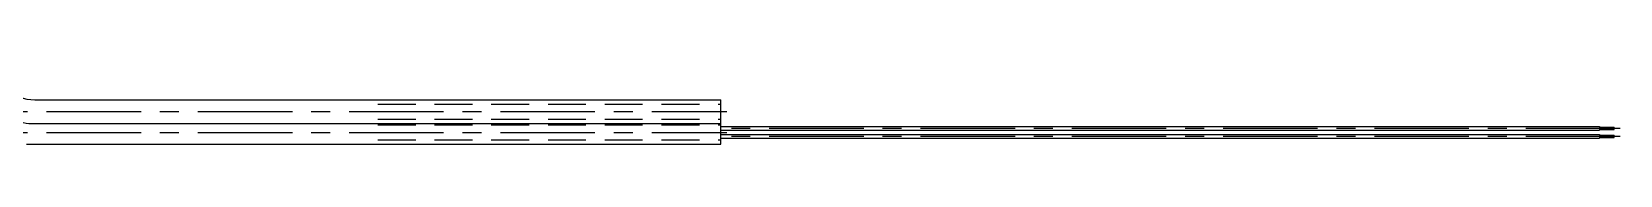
# Model space of a CAD drawing. Extents: x -35 to 1232, y -21 to 64.
# Drawn here: x 699 to 1232, y -4 to 23 of the extents above; entities that cross this region are included whole.
import ezdxf

# ---------------------------------------------------------------- set-up
doc = ezdxf.new("R2010")
doc.units = 0
doc.linetypes.add('CENTER', pattern=[50.8, 31.75, -6.35, 6.35, -6.35])
doc.linetypes.add('DASHED', pattern=[19.05, 12.7, -6.35])
doc.layers.get('0').update_dxf_attribs({"linetype": 'CONTINUOUS'})
doc.layers.add('CENTER', color=1, linetype='CENTER')

msp = doc.modelspace()

# ---------------------------------------------------------------- linework, layer by layer
at = {"color": 7, "linetype": 'CONTINUOUS'}
for p, q in [((699.73, 10.93), (930, 10.93)), ((930, -4), (930, 10.93)), ((699.73, 2.93), (930, 2.93)), ((930, 1.95), (1225, 1.95)), ((930, 0.73), (1225, 0.73)), ((1225, 1.95), (1225, 0.73)), ((1225, 1.7), (1230, 1.7)), ((1225, 0.98), (1230, 0.98)), ((1230, 0.98), (1230, 1.7)), ((696.89, -4), (930, -4)), ((930, -0.73), (1225, -0.73)), ((930, -1.95), (1225, -1.95)), ((1225, -0.73), (1225, -1.95)), ((1225, -0.98), (1230, -0.98)), ((1225, -1.7), (1230, -1.7)), ((1230, -1.7), (1230, -0.98))]:
    msp.add_line(p, q, dxfattribs=at)
at = {"color": 3, "linetype": 'DASHED'}
for p, q in [((814.86, 9.43), (930, 9.43)), ((814.86, 4.43), (930, 4.43)), ((814.86, 2.5), (930, 2.5)), ((814.86, -2.5), (930, -2.5))]:
    msp.add_line(p, q, dxfattribs=at)
at = {"color": 7, "linetype": 'CONTINUOUS'}
for radius, start in [(15, 190), (23, 250)]:
    msp.add_arc((699.73, 25.93), radius, start, 270, dxfattribs=at)
at = {"layer": 'CENTER', "color": 1, "linetype": 'CENTER'}
for p, q in [((348, 6.93), (932, 6.93)), ((348, 0), (932, 0)), ((1232, 1.34), (928, 1.34)), ((1232, -1.34), (928, -1.34))]:
    msp.add_line(p, q, dxfattribs=at)

doc.saveas('drawing.dxf')
